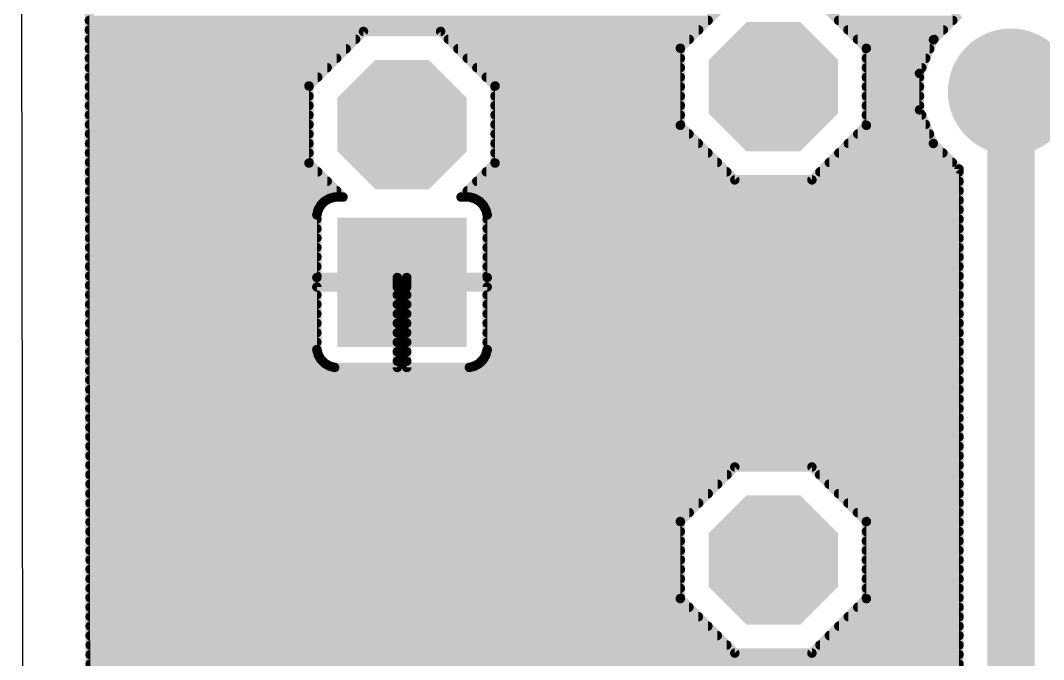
# Model space of a CAD drawing. Extents: x 1.5 to 61.1, y 27.7 to 80.1.
# Drawn here: x 1.48 to 17.95, y 56.16 to 66.45 of the extents above; entities that cross this region are included whole.
import ezdxf

# ---------------------------------------------------------------- set-up
doc = ezdxf.new("R2010")
doc.units = 0
for name, color, linetype in [('1', 12, 'CONTINUOUS'), ('17', 110, 'CONTINUOUS'), ('18', 110, 'CONTINUOUS'), ('20', 31, 'CONTINUOUS')]:
    doc.layers.add(name, color=color, linetype=linetype)

# ---------------------------------------------------------------- blocks, each defined once
blk = doc.blocks.new('OCTAGONP')
at = {"const_width": 0.5}
blk.add_lwpolyline([(-0.25, -0.1036), (-0.25, 0.1036), (-0.1036, 0.25), (0.1036, 0.25), (0.25, 0.1036), (0.25, -0.1036), (0.1036, -0.25), (-0.1036, -0.25), (-0.25, -0.1036), (-0.25, 0.1036)], dxfattribs=at)
blk = doc.blocks.new('SQUAREP')
blk.add_solid([(-0.5, -0.5), (0.5, -0.5), (-0.5, 0.5), (0.5, 0.5)])
blk = doc.blocks.new('ROUNDV')
at = {"const_width": 0.5}
blk.add_lwpolyline([(0, -0.25, 1), (0, 0.25, 1), (0, -0.25)], format="xyb", dxfattribs=at)

msp = doc.modelspace()

# ---------------------------------------------------------------- linework, layer by layer
at = {"layer": '1'}
for points, const_width in [([(2.6287, 32.4595), (2.5736, 75.3519)], 0.1524), ([(12.9408, 66.8381), (12.1008, 65.9981)], 0.1524), ([(15.098, 65.9981), (14.2202, 66.8759)], 0.1524), ([(16.5909, 66.5483), (16.1765, 66.1338)], 0.1524), ([(2.5851, 66.4464), (12.5492, 66.4464)], 0.1524), ([(14.6497, 66.4464), (16.4891, 66.4464)], 0.1524), ([(2.5853, 66.294), (12.3968, 66.294)], 0.1524), ([(6.9993, 66.2686), (6.1214, 65.3907)], 0.1524), ([(8.2407, 66.2686), (6.9993, 66.2686)], 0.1524), ([(9.1186, 65.3907), (8.2407, 66.2686)], 0.1524), ([(14.8021, 66.294), (16.3367, 66.294)], 0.1524), ([(2.5855, 66.1416), (6.8723, 66.1416)], 0.1524), ([(2.5857, 65.9892), (6.7199, 65.9892)], 0.1524), ([(8.3677, 66.1416), (12.2444, 66.1416)], 0.1524), ([(8.5201, 65.9892), (12.1008, 65.9892)], 0.1524), ([(12.1008, 65.9981), (12.1008, 64.7566)], 0.1524), ([(14.9545, 66.1416), (16.1843, 66.1416)], 0.1524), ([(15.098, 64.7566), (15.098, 65.9981)], 0.1524), ([(15.098, 65.9892), (16.1166, 65.9892)], 0.1524), ([(16.1765, 66.1338), (15.9522, 65.5924)], 0.1524), ([(2.5859, 65.8368), (6.5675, 65.8368)], 0.1524), ([(8.6725, 65.8368), (12.1008, 65.8368)], 0.1524), ([(15.098, 65.8368), (16.0535, 65.8368)], 0.1524), ([(2.5861, 65.6844), (6.4151, 65.6844)], 0.1524), ([(8.8249, 65.6844), (12.1008, 65.6844)], 0.1524), ([(15.098, 65.6844), (15.9903, 65.6844)], 0.1524), ([(2.5863, 65.532), (6.2627, 65.532)], 0.1524), ([(8.9773, 65.532), (12.1008, 65.532)], 0.1524), ([(15.098, 65.532), (15.9522, 65.532)], 0.1524), ([(15.9522, 65.5924), (15.9522, 65.0063)], 0.1524), ([(17.4722, 65.2526), (17.4254, 65.2993)], 0.762), ([(17.4722, 65.0197), (17.4722, 65.2526)], 0.762), ([(2.5864, 65.3796), (6.1214, 65.3796)], 0.1524), ([(6.1214, 65.3907), (6.1214, 64.1493)], 0.1524), ([(9.1186, 64.1493), (9.1186, 65.3907)], 0.1524), ([(9.1186, 65.3796), (12.1008, 65.3796)], 0.1524), ([(15.098, 65.3796), (15.9522, 65.3796)], 0.1524), ([(2.5866, 65.2272), (6.1214, 65.2272)], 0.1524), ([(9.1186, 65.2272), (12.1008, 65.2272)], 0.1524), ([(15.098, 65.2272), (15.9522, 65.2272)], 0.1524), ([(17.4277, 64.9752), (17.4722, 65.0197)], 0.762), ([(17.4277, 44.068), (17.4277, 64.9752)], 0.762), ([(2.5868, 65.0748), (6.1214, 65.0748)], 0.1524), ([(9.1186, 65.0748), (12.1008, 65.0748)], 0.1524), ([(15.098, 65.0748), (15.9522, 65.0748)], 0.1524), ([(15.9522, 65.0063), (16.1765, 64.4648)], 0.1524), ([(2.587, 64.9224), (6.1214, 64.9224)], 0.1524), ([(9.1186, 64.9224), (12.1008, 64.9224)], 0.1524), ([(15.098, 64.9224), (15.987, 64.9224)], 0.1524), ([(2.5872, 64.77), (6.1214, 64.77)], 0.1524), ([(9.1186, 64.77), (12.1008, 64.77)], 0.1524), ([(12.1008, 64.7566), (12.9787, 63.8787)], 0.1524), ([(14.2202, 63.8787), (15.098, 64.7566)], 0.1524), ([(15.098, 64.77), (16.0501, 64.77)], 0.1524), ([(2.5874, 64.6176), (6.1214, 64.6176)], 0.1524), ([(9.1186, 64.6176), (12.2398, 64.6176)], 0.1524), ([(14.959, 64.6176), (16.1132, 64.6176)], 0.1524), ([(2.5876, 64.4652), (6.1214, 64.4652)], 0.1524), ([(9.1186, 64.4652), (12.3922, 64.4652)], 0.1524), ([(14.8066, 64.4652), (16.1763, 64.4652)], 0.1524), ([(16.1765, 64.4648), (16.5895, 64.0518)], 0.1524), ([(2.5878, 64.3128), (6.1214, 64.3128)], 0.1524), ([(9.1186, 64.3128), (12.5446, 64.3128)], 0.1524), ([(14.6542, 64.3128), (16.3285, 64.3128)], 0.1524), ([(2.588, 64.1604), (6.1214, 64.1604)], 0.1524), ([(6.1214, 64.1493), (6.6691, 63.6016)], 0.1524), ([(8.5709, 63.6016), (9.1186, 64.1493)], 0.1524), ([(9.1186, 64.1604), (12.697, 64.1604)], 0.1524), ([(14.5018, 64.1604), (16.4809, 64.1604)], 0.1524), ([(16.5895, 64.0518), (16.5895, 49.5084)], 0.1524), ([(2.5882, 64.008), (6.2627, 64.008)], 0.1524), ([(2.5884, 63.8556), (6.4151, 63.8556)], 0.1524), ([(8.8249, 63.8556), (16.5895, 63.8556)], 0.1524), ([(8.9773, 64.008), (12.8494, 64.008)], 0.1524), ([(12.9787, 63.8787), (14.2202, 63.8787)], 0.1524), ([(14.3494, 64.008), (16.5895, 64.008)], 0.1524), ([(2.5886, 63.7032), (6.5675, 63.7032)], 0.1524), ([(8.6725, 63.7032), (16.5895, 63.7032)], 0.1524), ([(2.5888, 63.5508), (6.4021, 63.5508)], 0.1524), ([(6.3759, 63.5356), (6.3144, 63.4741)], 0.1524), ([(6.4511, 63.5791), (6.3759, 63.5356)], 0.1524), ([(6.5351, 63.6016), (6.4511, 63.5791)], 0.1524), ([(6.6691, 63.6016), (6.5351, 63.6016)], 0.1524), ([(8.7049, 63.6016), (8.5709, 63.6016)], 0.1524), ([(8.7889, 63.5791), (8.7049, 63.6016)], 0.1524), ([(8.8641, 63.5356), (8.7889, 63.5791)], 0.1524), ([(8.8379, 63.5508), (16.5895, 63.5508)], 0.1524), ([(8.9256, 63.4741), (8.8641, 63.5356)], 0.1524), ([(2.589, 63.3984), (6.2708, 63.3984)], 0.1524), ([(6.2709, 63.3989), (6.2484, 63.3149)], 0.1524), ([(6.3144, 63.4741), (6.2709, 63.3989)], 0.1524), ([(8.9691, 63.3989), (8.9256, 63.4741)], 0.1524), ([(8.9916, 63.3149), (8.9691, 63.3989)], 0.1524), ([(8.9692, 63.3984), (16.5895, 63.3984)], 0.1524), ([(2.5892, 63.246), (6.2484, 63.246)], 0.1524), ([(6.2484, 63.3149), (6.2484, 62.3062)], 0.1524), ([(8.9916, 62.3062), (8.9916, 63.3149)], 0.1524), ([(8.9916, 63.246), (16.5895, 63.246)], 0.1524), ([(2.5894, 63.0936), (6.2484, 63.0936)], 0.1524), ([(8.9916, 63.0936), (16.5895, 63.0936)], 0.1524), ([(2.5896, 62.9412), (6.2484, 62.9412)], 0.1524), ([(8.9916, 62.9412), (16.5895, 62.9412)], 0.1524), ([(2.5898, 62.7888), (6.2484, 62.7888)], 0.1524), ([(8.9916, 62.7888), (16.5895, 62.7888)], 0.1524), ([(2.59, 62.6364), (6.2484, 62.6364)], 0.1524), ([(8.9916, 62.6364), (16.5895, 62.6364)], 0.1524), ([(2.5902, 62.484), (6.2484, 62.484)], 0.1524), ([(8.9916, 62.484), (16.5895, 62.484)], 0.1524), ([(2.5904, 62.3316), (6.2484, 62.3316)], 0.1524), ([(6.2484, 62.3062), (7.5438, 62.3062)], 0.1524), ([(7.5438, 62.3062), (7.5438, 62.1538)], 0.1524), ([(7.6962, 62.1538), (7.6962, 62.3062)], 0.1524), ([(7.6962, 62.3062), (8.9916, 62.3062)], 0.1524), ([(8.9916, 62.3316), (16.5895, 62.3316)], 0.1524), ([(2.5906, 62.1792), (7.5438, 62.1792)], 0.1524), ([(7.5438, 62.1538), (6.2484, 62.1538)], 0.1524), ([(6.2484, 62.1538), (6.2484, 61.1451)], 0.1524), ([(7.5438, 60.8584), (7.5438, 62.1538)], 0.1524), ([(7.5438, 62.1538), (7.6962, 62.1538)], 0.1524), ([(7.6962, 62.1792), (16.5895, 62.1792)], 0.1524), ([(8.9916, 62.1538), (7.6962, 62.1538)], 0.1524), ([(7.6962, 62.1538), (7.6962, 60.8584)], 0.1524), ([(8.9916, 61.1451), (8.9916, 62.1538)], 0.1524), ([(2.5908, 62.0268), (6.2484, 62.0268)], 0.1524), ([(2.5909, 61.8744), (6.2484, 61.8744)], 0.1524), ([(7.5438, 62.0268), (7.6962, 62.0268)], 0.1524), ([(7.5438, 61.8744), (7.6962, 61.8744)], 0.1524), ([(8.9916, 62.0268), (16.5895, 62.0268)], 0.1524), ([(8.9916, 61.8744), (16.5895, 61.8744)], 0.1524), ([(2.5911, 61.722), (6.2484, 61.722)], 0.1524), ([(7.5438, 61.722), (7.6962, 61.722)], 0.1524), ([(8.9916, 61.722), (16.5895, 61.722)], 0.1524), ([(2.5913, 61.5696), (6.2484, 61.5696)], 0.1524), ([(7.5438, 61.5696), (7.6962, 61.5696)], 0.1524), ([(8.9916, 61.5696), (16.5895, 61.5696)], 0.1524), ([(2.5915, 61.4172), (6.2484, 61.4172)], 0.1524), ([(7.5438, 61.4172), (7.6962, 61.4172)], 0.1524), ([(8.9916, 61.4172), (16.5895, 61.4172)], 0.1524), ([(2.5917, 61.2648), (6.2484, 61.2648)], 0.1524), ([(7.5438, 61.2648), (7.6962, 61.2648)], 0.1524), ([(8.9916, 61.2648), (16.5895, 61.2648)], 0.1524), ([(2.5919, 61.1124), (6.2572, 61.1124)], 0.1524), ([(6.2484, 61.1451), (6.2709, 61.0611)], 0.1524), ([(6.2709, 61.0611), (6.3144, 60.9859)], 0.1524), ([(7.5438, 61.1124), (7.6962, 61.1124)], 0.1524), ([(8.9256, 60.9859), (8.9691, 61.0611)], 0.1524), ([(8.9691, 61.0611), (8.9916, 61.1451)], 0.1524), ([(8.9828, 61.1124), (16.5895, 61.1124)], 0.1524), ([(2.5921, 60.96), (6.3402, 60.96)], 0.1524), ([(6.3144, 60.9859), (6.3759, 60.9244)], 0.1524), ([(6.3759, 60.9244), (6.4511, 60.8809)], 0.1524), ([(6.4511, 60.8809), (6.5351, 60.8584)], 0.1524), ([(7.5438, 60.96), (7.6962, 60.96)], 0.1524), ([(8.7049, 60.8584), (8.7889, 60.8809)], 0.1524), ([(8.7889, 60.8809), (8.8641, 60.9244)], 0.1524), ([(8.8641, 60.9244), (8.9256, 60.9859)], 0.1524), ([(8.8998, 60.96), (16.5895, 60.96)], 0.1524), ([(2.5923, 60.8076), (16.5895, 60.8076)], 0.1524), ([(6.5351, 60.8584), (7.5438, 60.8584)], 0.1524), ([(7.6962, 60.8584), (8.7049, 60.8584)], 0.1524), ([(2.5925, 60.6552), (16.5895, 60.6552)], 0.1524), ([(2.5927, 60.5028), (16.5895, 60.5028)], 0.1524), ([(2.5929, 60.3504), (16.5895, 60.3504)], 0.1524), ([(2.5931, 60.198), (16.5895, 60.198)], 0.1524), ([(2.5933, 60.0456), (16.5895, 60.0456)], 0.1524), ([(2.5935, 59.8932), (16.5895, 59.8932)], 0.1524), ([(2.5937, 59.7408), (16.5895, 59.7408)], 0.1524), ([(2.5939, 59.5884), (16.5895, 59.5884)], 0.1524), ([(2.5941, 59.436), (16.5895, 59.436)], 0.1524), ([(2.5943, 59.2836), (16.5895, 59.2836)], 0.1524), ([(12.9787, 59.2559), (12.1008, 58.3781)], 0.1524), ([(14.2202, 59.2559), (12.9787, 59.2559)], 0.1524), ([(15.098, 58.3781), (14.2202, 59.2559)], 0.1524), ([(2.5945, 59.1312), (12.854, 59.1312)], 0.1524), ([(14.3449, 59.1312), (16.5895, 59.1312)], 0.1524), ([(2.5947, 58.9788), (12.7016, 58.9788)], 0.1524), ([(14.4973, 58.9788), (16.5895, 58.9788)], 0.1524), ([(2.5949, 58.8264), (12.5492, 58.8264)], 0.1524), ([(14.6497, 58.8264), (16.5895, 58.8264)], 0.1524), ([(2.5951, 58.674), (12.3968, 58.674)], 0.1524), ([(14.8021, 58.674), (16.5895, 58.674)], 0.1524), ([(2.5953, 58.5216), (12.2444, 58.5216)], 0.1524), ([(14.9545, 58.5216), (16.5895, 58.5216)], 0.1524), ([(2.5954, 58.3692), (12.1008, 58.3692)], 0.1524), ([(12.1008, 58.3781), (12.1008, 57.1366)], 0.1524), ([(15.098, 57.1366), (15.098, 58.3781)], 0.1524), ([(15.098, 58.3692), (16.5895, 58.3692)], 0.1524), ([(2.5956, 58.2168), (12.1008, 58.2168)], 0.1524), ([(15.098, 58.2168), (16.5895, 58.2168)], 0.1524), ([(2.5958, 58.0644), (12.1008, 58.0644)], 0.1524), ([(15.098, 58.0644), (16.5895, 58.0644)], 0.1524), ([(2.596, 57.912), (12.1008, 57.912)], 0.1524), ([(2.5962, 57.7596), (12.1008, 57.7596)], 0.1524), ([(15.098, 57.912), (16.5895, 57.912)], 0.1524), ([(15.098, 57.7596), (16.5895, 57.7596)], 0.1524), ([(2.5964, 57.6072), (12.1008, 57.6072)], 0.1524), ([(15.098, 57.6072), (16.5895, 57.6072)], 0.1524), ([(2.5966, 57.4548), (12.1008, 57.4548)], 0.1524), ([(15.098, 57.4548), (16.5895, 57.4548)], 0.1524), ([(2.5968, 57.3024), (12.1008, 57.3024)], 0.1524), ([(15.098, 57.3024), (16.5895, 57.3024)], 0.1524), ([(2.597, 57.15), (12.1008, 57.15)], 0.1524), ([(12.1008, 57.1366), (12.9787, 56.2587)], 0.1524), ([(14.2202, 56.2587), (15.098, 57.1366)], 0.1524), ([(15.098, 57.15), (16.5895, 57.15)], 0.1524), ([(2.5972, 56.9976), (12.2398, 56.9976)], 0.1524), ([(14.959, 56.9976), (16.5895, 56.9976)], 0.1524), ([(2.5974, 56.8452), (12.3922, 56.8452)], 0.1524), ([(14.8066, 56.8452), (16.5895, 56.8452)], 0.1524), ([(2.5976, 56.6928), (12.5446, 56.6928)], 0.1524), ([(14.6542, 56.6928), (16.5895, 56.6928)], 0.1524), ([(2.5978, 56.5404), (12.697, 56.5404)], 0.1524), ([(14.5018, 56.5404), (16.5895, 56.5404)], 0.1524), ([(2.598, 56.388), (12.8494, 56.388)], 0.1524), ([(14.3494, 56.388), (16.5895, 56.388)], 0.1524), ([(2.5982, 56.2356), (16.5895, 56.2356)], 0.1524), ([(12.9787, 56.2587), (14.2202, 56.2587)], 0.1524), ([(2.5984, 56.0832), (16.5895, 56.0832)], 0.1524)]:
    msp.add_lwpolyline(points, dxfattribs=dict(at, const_width=const_width))
for points, const_width in [([(2.5851, 66.4845, 1), (2.5851, 66.4083)], 0.0762), ([(12.5492, 66.4083, 1), (12.5492, 66.4845)], 0.0762), ([(14.6497, 66.4845, 1), (14.6497, 66.4083)], 0.0762), ([(16.4891, 66.4083, 1), (16.4891, 66.4845)], 0.0762), ([(2.5853, 66.3321, 1), (2.5853, 66.2559)], 0.0762), ([(6.9993, 66.3067, 1), (6.9993, 66.2305)], 0.0762), ([(7.0262, 66.2417, 1), (6.9723, 66.2955)], 0.0762), ([(8.2677, 66.2955, 1), (8.2138, 66.2417)], 0.0762), ([(8.2407, 66.2305, 1), (8.2407, 66.3067)], 0.0762), ([(12.3968, 66.2559, 1), (12.3968, 66.3321)], 0.0762), ([(14.8021, 66.3321, 1), (14.8021, 66.2559)], 0.0762), ([(16.3367, 66.2559, 1), (16.3367, 66.3321)], 0.0762), ([(2.5855, 66.1797, 1), (2.5855, 66.1035)], 0.0762), ([(2.5857, 66.0273, 1), (2.5857, 65.9511)], 0.0762), ([(6.7199, 65.9511, 1), (6.7199, 66.0273)], 0.0762), ([(6.8723, 66.1035, 1), (6.8723, 66.1797)], 0.0762), ([(8.3677, 66.1797, 1), (8.3677, 66.1035)], 0.0762), ([(8.5201, 66.0273, 1), (8.5201, 65.9511)], 0.0762), ([(12.1389, 65.9981, 1), (12.0627, 65.9981)], 0.0762), ([(12.1008, 65.9511, 1), (12.1008, 66.0273)], 0.0762), ([(12.2444, 66.1035, 1), (12.2444, 66.1797)], 0.0762), ([(14.9545, 66.1797, 1), (14.9545, 66.1035)], 0.0762), ([(15.1361, 65.9981, 1), (15.0599, 65.9981)], 0.0762), ([(15.098, 66.0273, 1), (15.098, 65.9511)], 0.0762), ([(16.1166, 65.9511, 1), (16.1166, 66.0273)], 0.0762), ([(16.1496, 66.1608, 1), (16.2034, 66.1069)], 0.0762), ([(16.2117, 66.1193, 1), (16.1413, 66.1484)], 0.0762), ([(16.1843, 66.1035, 1), (16.1843, 66.1797)], 0.0762), ([(2.5859, 65.8749, 1), (2.5859, 65.7987)], 0.0762), ([(6.5675, 65.7987, 1), (6.5675, 65.8749)], 0.0762), ([(8.6725, 65.8749, 1), (8.6725, 65.7987)], 0.0762), ([(12.0739, 66.025, 1), (12.1278, 65.9711)], 0.0762), ([(12.1008, 65.7987, 1), (12.1008, 65.8749)], 0.0762), ([(15.098, 65.8749, 1), (15.098, 65.7987)], 0.0762), ([(15.0711, 65.9711, 1), (15.125, 66.025)], 0.0762), ([(16.0535, 65.7987, 1), (16.0535, 65.8749)], 0.0762), ([(2.5861, 65.7225, 1), (2.5861, 65.6463)], 0.0762), ([(6.4151, 65.6463, 1), (6.4151, 65.7225)], 0.0762), ([(8.8249, 65.7225, 1), (8.8249, 65.6463)], 0.0762), ([(12.1008, 65.6463, 1), (12.1008, 65.7225)], 0.0762), ([(15.098, 65.7225, 1), (15.098, 65.6463)], 0.0762), ([(15.9903, 65.6463, 1), (15.9903, 65.7225)], 0.0762), ([(2.5863, 65.5701, 1), (2.5863, 65.4939)], 0.0762), ([(6.2627, 65.4939, 1), (6.2627, 65.5701)], 0.0762), ([(8.9773, 65.5701, 1), (8.9773, 65.4939)], 0.0762), ([(12.1008, 65.4939, 1), (12.1008, 65.5701)], 0.0762), ([(15.098, 65.5701, 1), (15.098, 65.4939)], 0.0762), ([(15.9903, 65.5924, 1), (15.9141, 65.5924)], 0.0762), ([(15.917, 65.607, 1), (15.9874, 65.5778)], 0.0762), ([(15.9522, 65.4939, 1), (15.9522, 65.5701)], 0.0762), ([(17.5601, 65.434, 1), (17.2907, 65.1646)], 0.381), ([(17.6627, 65.2526, 1), (17.2817, 65.2526)], 0.381), ([(17.3374, 65.1179, 1), (17.6069, 65.3873)], 0.381), ([(2.5864, 65.4177, 1), (2.5864, 65.3415)], 0.0762), ([(6.1595, 65.3907, 1), (6.0833, 65.3907)], 0.0762), ([(6.0945, 65.4177, 1), (6.1483, 65.3638)], 0.0762), ([(6.1214, 65.3415, 1), (6.1214, 65.4177)], 0.0762), ([(9.1567, 65.3907, 1), (9.0805, 65.3907)], 0.0762), ([(9.1186, 65.4177, 1), (9.1186, 65.3415)], 0.0762), ([(9.0917, 65.3638, 1), (9.1455, 65.4177)], 0.0762), ([(12.1008, 65.3415, 1), (12.1008, 65.4177)], 0.0762), ([(15.098, 65.4177, 1), (15.098, 65.3415)], 0.0762), ([(15.9522, 65.3415, 1), (15.9522, 65.4177)], 0.0762), ([(2.5866, 65.2653, 1), (2.5866, 65.1891)], 0.0762), ([(6.1214, 65.1891, 1), (6.1214, 65.2653)], 0.0762), ([(9.1186, 65.2653, 1), (9.1186, 65.1891)], 0.0762), ([(12.1008, 65.1891, 1), (12.1008, 65.2653)], 0.0762), ([(15.098, 65.2653, 1), (15.098, 65.1891)], 0.0762), ([(15.9522, 65.1891, 1), (15.9522, 65.2653)], 0.0762), ([(17.6182, 64.9752, 1), (17.2372, 64.9752)], 0.381), ([(17.293, 65.1099, 1), (17.5624, 64.8405)], 0.381), ([(17.6069, 64.885, 1), (17.3374, 65.1544)], 0.381), ([(2.5868, 65.1129, 1), (2.5868, 65.0367)], 0.0762), ([(6.1214, 65.0367, 1), (6.1214, 65.1129)], 0.0762), ([(9.1186, 65.1129, 1), (9.1186, 65.0367)], 0.0762), ([(12.1008, 65.0367, 1), (12.1008, 65.1129)], 0.0762), ([(15.098, 65.1129, 1), (15.098, 65.0367)], 0.0762), ([(15.9874, 65.0209, 1), (15.917, 64.9917)], 0.0762), ([(15.9522, 65.0367, 1), (15.9522, 65.1129)], 0.0762), ([(17.2817, 65.0197, 1), (17.6627, 65.0197)], 0.381), ([(2.587, 64.9605, 1), (2.587, 64.8843)], 0.0762), ([(6.1214, 64.8843, 1), (6.1214, 64.9605)], 0.0762), ([(9.1186, 64.9605, 1), (9.1186, 64.8843)], 0.0762), ([(12.1008, 64.8843, 1), (12.1008, 64.9605)], 0.0762), ([(15.098, 64.9605, 1), (15.098, 64.8843)], 0.0762), ([(15.9141, 65.0063, 1), (15.9903, 65.0063)], 0.0762), ([(15.987, 64.8843, 1), (15.987, 64.9605)], 0.0762), ([(2.5872, 64.8081, 1), (2.5872, 64.7319)], 0.0762), ([(6.1214, 64.7319, 1), (6.1214, 64.8081)], 0.0762), ([(9.1186, 64.8081, 1), (9.1186, 64.7319)], 0.0762), ([(12.1278, 64.7835, 1), (12.0739, 64.7296)], 0.0762), ([(12.0627, 64.7566, 1), (12.1389, 64.7566)], 0.0762), ([(12.1008, 64.7319, 1), (12.1008, 64.8081)], 0.0762), ([(15.098, 64.8081, 1), (15.098, 64.7319)], 0.0762), ([(15.0599, 64.7566, 1), (15.1361, 64.7566)], 0.0762), ([(15.125, 64.7296, 1), (15.0711, 64.7835)], 0.0762), ([(16.0501, 64.7319, 1), (16.0501, 64.8081)], 0.0762), ([(2.5874, 64.6557, 1), (2.5874, 64.5795)], 0.0762), ([(6.1214, 64.5795, 1), (6.1214, 64.6557)], 0.0762), ([(9.1186, 64.6557, 1), (9.1186, 64.5795)], 0.0762), ([(12.2398, 64.5795, 1), (12.2398, 64.6557)], 0.0762), ([(14.959, 64.6557, 1), (14.959, 64.5795)], 0.0762), ([(16.1132, 64.5795, 1), (16.1132, 64.6557)], 0.0762), ([(2.5876, 64.5033, 1), (2.5876, 64.4271)], 0.0762), ([(6.1214, 64.4271, 1), (6.1214, 64.5033)], 0.0762), ([(9.1186, 64.5033, 1), (9.1186, 64.4271)], 0.0762), ([(12.3922, 64.4271, 1), (12.3922, 64.5033)], 0.0762), ([(14.8066, 64.5033, 1), (14.8066, 64.4271)], 0.0762), ([(16.2034, 64.4918, 1), (16.1496, 64.4379)], 0.0762), ([(16.1413, 64.4503, 1), (16.2117, 64.4794)], 0.0762), ([(16.1763, 64.4271, 1), (16.1763, 64.5033)], 0.0762), ([(2.5878, 64.3509, 1), (2.5878, 64.2747)], 0.0762), ([(6.1214, 64.2747, 1), (6.1214, 64.3509)], 0.0762), ([(9.1186, 64.3509, 1), (9.1186, 64.2747)], 0.0762), ([(12.5446, 64.2747, 1), (12.5446, 64.3509)], 0.0762), ([(14.6542, 64.3509, 1), (14.6542, 64.2747)], 0.0762), ([(16.3285, 64.2747, 1), (16.3285, 64.3509)], 0.0762), ([(2.588, 64.1985, 1), (2.588, 64.1223)], 0.0762), ([(6.1483, 64.1762, 1), (6.0945, 64.1223)], 0.0762), ([(6.0833, 64.1493, 1), (6.1595, 64.1493)], 0.0762), ([(6.1214, 64.1223, 1), (6.1214, 64.1985)], 0.0762), ([(9.1186, 64.1985, 1), (9.1186, 64.1223)], 0.0762), ([(9.0805, 64.1493, 1), (9.1567, 64.1493)], 0.0762), ([(9.1455, 64.1223, 1), (9.0917, 64.1762)], 0.0762), ([(12.697, 64.1223, 1), (12.697, 64.1985)], 0.0762), ([(14.5018, 64.1985, 1), (14.5018, 64.1223)], 0.0762), ([(16.4809, 64.1223, 1), (16.4809, 64.1985)], 0.0762), ([(16.6276, 64.0518, 1), (16.5514, 64.0518)], 0.0762), ([(16.5626, 64.0249, 1), (16.6164, 64.0788)], 0.0762), ([(2.5882, 64.0461, 1), (2.5882, 63.9699)], 0.0762), ([(2.5884, 63.8937, 1), (2.5884, 63.8175)], 0.0762), ([(6.2627, 63.9699, 1), (6.2627, 64.0461)], 0.0762), ([(6.4151, 63.8175, 1), (6.4151, 63.8937)], 0.0762), ([(8.8249, 63.8937, 1), (8.8249, 63.8175)], 0.0762), ([(8.9773, 64.0461, 1), (8.9773, 63.9699)], 0.0762), ([(12.8494, 63.9699, 1), (12.8494, 64.0461)], 0.0762), ([(12.9787, 63.9168, 1), (12.9787, 63.8406)], 0.0762), ([(12.9517, 63.8518, 1), (13.0056, 63.9057)], 0.0762), ([(14.1932, 63.9057, 1), (14.2471, 63.8518)], 0.0762), ([(14.2202, 63.8406, 1), (14.2202, 63.9168)], 0.0762), ([(14.3494, 64.0461, 1), (14.3494, 63.9699)], 0.0762), ([(16.5895, 63.9699, 1), (16.5895, 64.0461)], 0.0762), ([(16.5895, 63.8175, 1), (16.5895, 63.8937)], 0.0762), ([(2.5886, 63.7413, 1), (2.5886, 63.6651)], 0.0762), ([(6.5675, 63.6651, 1), (6.5675, 63.7413)], 0.0762), ([(8.6725, 63.7413, 1), (8.6725, 63.6651)], 0.0762), ([(16.5895, 63.6651, 1), (16.5895, 63.7413)], 0.0762), ([(2.5888, 63.5889, 1), (2.5888, 63.5127)], 0.0762), ([(6.3568, 63.5686, 1), (6.3949, 63.5026)], 0.0762), ([(6.4028, 63.5087, 1), (6.3489, 63.5626)], 0.0762), ([(6.4021, 63.5127, 1), (6.4021, 63.5889)], 0.0762), ([(6.4413, 63.6159, 1), (6.461, 63.5423)], 0.0762), ([(6.4702, 63.5461, 1), (6.4321, 63.6121)], 0.0762), ([(6.5351, 63.6397, 1), (6.5351, 63.5635)], 0.0762), ([(6.545, 63.5648, 1), (6.5253, 63.6384)], 0.0762), ([(6.6421, 63.5747, 1), (6.696, 63.6285)], 0.0762), ([(6.6691, 63.5635, 1), (6.6691, 63.6397)], 0.0762), ([(8.5709, 63.6397, 1), (8.5709, 63.5635)], 0.0762), ([(8.544, 63.6285, 1), (8.5979, 63.5747)], 0.0762), ([(8.7147, 63.6384, 1), (8.695, 63.5648)], 0.0762), ([(8.7049, 63.5635, 1), (8.7049, 63.6397)], 0.0762), ([(8.8079, 63.6121, 1), (8.7698, 63.5461)], 0.0762), ([(8.779, 63.5423, 1), (8.7987, 63.6159)], 0.0762), ([(8.8379, 63.5889, 1), (8.8379, 63.5127)], 0.0762), ([(8.8911, 63.5626, 1), (8.8372, 63.5087)], 0.0762), ([(8.8451, 63.5026, 1), (8.8832, 63.5686)], 0.0762), ([(16.5895, 63.5127, 1), (16.5895, 63.5889)], 0.0762), ([(2.589, 63.4365, 1), (2.589, 63.3603)], 0.0762), ([(6.2379, 63.4179, 1), (6.3039, 63.3798)], 0.0762), ([(6.3077, 63.389, 1), (6.2341, 63.4087)], 0.0762), ([(6.2708, 63.3603, 1), (6.2708, 63.4365)], 0.0762), ([(6.2874, 63.5011, 1), (6.3413, 63.4472)], 0.0762), ([(6.3474, 63.4551, 1), (6.2814, 63.4932)], 0.0762), ([(8.9586, 63.4932, 1), (8.8926, 63.4551)], 0.0762), ([(8.8987, 63.4472, 1), (8.9526, 63.5011)], 0.0762), ([(9.0059, 63.4087, 1), (8.9323, 63.389)], 0.0762), ([(8.9692, 63.4365, 1), (8.9692, 63.3603)], 0.0762), ([(8.9361, 63.3798, 1), (9.0021, 63.4179)], 0.0762), ([(16.5895, 63.3603, 1), (16.5895, 63.4365)], 0.0762), ([(2.5892, 63.2841, 1), (2.5892, 63.2079)], 0.0762), ([(6.2865, 63.3149, 1), (6.2103, 63.3149)], 0.0762), ([(6.2116, 63.3247, 1), (6.2852, 63.305)], 0.0762), ([(6.2484, 63.2079, 1), (6.2484, 63.2841)], 0.0762), ([(9.0297, 63.3149, 1), (8.9535, 63.3149)], 0.0762), ([(8.9916, 63.2841, 1), (8.9916, 63.2079)], 0.0762), ([(8.9548, 63.305, 1), (9.0284, 63.3247)], 0.0762), ([(16.5895, 63.2079, 1), (16.5895, 63.2841)], 0.0762), ([(2.5894, 63.1317, 1), (2.5894, 63.0555)], 0.0762), ([(6.2484, 63.0555, 1), (6.2484, 63.1317)], 0.0762), ([(8.9916, 63.1317, 1), (8.9916, 63.0555)], 0.0762), ([(16.5895, 63.0555, 1), (16.5895, 63.1317)], 0.0762), ([(2.5896, 62.9793, 1), (2.5896, 62.9031)], 0.0762), ([(6.2484, 62.9031, 1), (6.2484, 62.9793)], 0.0762), ([(8.9916, 62.9793, 1), (8.9916, 62.9031)], 0.0762), ([(16.5895, 62.9031, 1), (16.5895, 62.9793)], 0.0762), ([(2.5898, 62.8269, 1), (2.5898, 62.7507)], 0.0762), ([(6.2484, 62.7507, 1), (6.2484, 62.8269)], 0.0762), ([(8.9916, 62.8269, 1), (8.9916, 62.7507)], 0.0762), ([(16.5895, 62.7507, 1), (16.5895, 62.8269)], 0.0762), ([(2.59, 62.6745, 1), (2.59, 62.5983)], 0.0762), ([(6.2484, 62.5983, 1), (6.2484, 62.6745)], 0.0762), ([(8.9916, 62.6745, 1), (8.9916, 62.5983)], 0.0762), ([(16.5895, 62.5983, 1), (16.5895, 62.6745)], 0.0762), ([(2.5902, 62.5221, 1), (2.5902, 62.4459)], 0.0762), ([(6.2484, 62.4459, 1), (6.2484, 62.5221)], 0.0762), ([(8.9916, 62.5221, 1), (8.9916, 62.4459)], 0.0762), ([(16.5895, 62.4459, 1), (16.5895, 62.5221)], 0.0762), ([(2.5904, 62.3697, 1), (2.5904, 62.2935)], 0.0762), ([(6.2484, 62.3443, 1), (6.2484, 62.2681)], 0.0762), ([(6.2103, 62.3062, 1), (6.2865, 62.3062)], 0.0762), ([(6.2484, 62.2935, 1), (6.2484, 62.3697)], 0.0762), ([(7.5819, 62.3062, 1), (7.5057, 62.3062)], 0.0762), ([(7.5438, 62.2681, 1), (7.5438, 62.3443)], 0.0762), ([(7.7343, 62.3062, 1), (7.6581, 62.3062)], 0.0762), ([(7.6962, 62.3443, 1), (7.6962, 62.2681)], 0.0762), ([(8.9916, 62.3697, 1), (8.9916, 62.2935)], 0.0762), ([(8.9535, 62.3062, 1), (9.0297, 62.3062)], 0.0762), ([(8.9916, 62.2681, 1), (8.9916, 62.3443)], 0.0762), ([(16.5895, 62.2935, 1), (16.5895, 62.3697)], 0.0762), ([(2.5906, 62.2173, 1), (2.5906, 62.1411)], 0.0762), ([(6.2484, 62.1919, 1), (6.2484, 62.1157)], 0.0762), ([(6.2865, 62.1538, 1), (6.2103, 62.1538)], 0.0762), ([(7.5819, 62.1538, 1), (7.5057, 62.1538)], 0.0762), ([(7.5438, 62.1919, 1), (7.5438, 62.1157)], 0.0762), ([(7.5057, 62.1538, 1), (7.5819, 62.1538)], 0.0762), ([(7.5438, 62.1411, 1), (7.5438, 62.2173)], 0.0762), ([(7.5438, 62.1157, 1), (7.5438, 62.1919)], 0.0762), ([(7.6962, 62.2173, 1), (7.6962, 62.1411)], 0.0762), ([(7.6962, 62.1919, 1), (7.6962, 62.1157)], 0.0762), ([(7.7343, 62.1538, 1), (7.6581, 62.1538)], 0.0762), ([(7.6581, 62.1538, 1), (7.7343, 62.1538)], 0.0762), ([(7.6962, 62.1157, 1), (7.6962, 62.1919)], 0.0762), ([(9.0297, 62.1538, 1), (8.9535, 62.1538)], 0.0762), ([(8.9916, 62.1157, 1), (8.9916, 62.1919)], 0.0762), ([(16.5895, 62.1411, 1), (16.5895, 62.2173)], 0.0762), ([(2.5908, 62.0649, 1), (2.5908, 61.9887)], 0.0762), ([(2.5909, 61.9125, 1), (2.5909, 61.8363)], 0.0762), ([(6.2484, 61.9887, 1), (6.2484, 62.0649)], 0.0762), ([(6.2484, 61.8363, 1), (6.2484, 61.9125)], 0.0762), ([(7.5438, 62.0649, 1), (7.5438, 61.9887)], 0.0762), ([(7.5438, 61.9125, 1), (7.5438, 61.8363)], 0.0762), ([(7.6962, 61.9887, 1), (7.6962, 62.0649)], 0.0762), ([(7.6962, 61.8363, 1), (7.6962, 61.9125)], 0.0762), ([(8.9916, 62.0649, 1), (8.9916, 61.9887)], 0.0762), ([(8.9916, 61.9125, 1), (8.9916, 61.8363)], 0.0762), ([(16.5895, 61.9887, 1), (16.5895, 62.0649)], 0.0762), ([(16.5895, 61.8363, 1), (16.5895, 61.9125)], 0.0762), ([(2.5911, 61.7601, 1), (2.5911, 61.6839)], 0.0762), ([(6.2484, 61.6839, 1), (6.2484, 61.7601)], 0.0762), ([(7.5438, 61.7601, 1), (7.5438, 61.6839)], 0.0762), ([(7.6962, 61.6839, 1), (7.6962, 61.7601)], 0.0762), ([(8.9916, 61.7601, 1), (8.9916, 61.6839)], 0.0762), ([(16.5895, 61.6839, 1), (16.5895, 61.7601)], 0.0762), ([(2.5913, 61.6077, 1), (2.5913, 61.5315)], 0.0762), ([(6.2484, 61.5315, 1), (6.2484, 61.6077)], 0.0762), ([(7.5438, 61.6077, 1), (7.5438, 61.5315)], 0.0762), ([(7.6962, 61.5315, 1), (7.6962, 61.6077)], 0.0762), ([(8.9916, 61.6077, 1), (8.9916, 61.5315)], 0.0762), ([(16.5895, 61.5315, 1), (16.5895, 61.6077)], 0.0762), ([(2.5915, 61.4553, 1), (2.5915, 61.3791)], 0.0762), ([(6.2484, 61.3791, 1), (6.2484, 61.4553)], 0.0762), ([(7.5438, 61.4553, 1), (7.5438, 61.3791)], 0.0762), ([(7.6962, 61.3791, 1), (7.6962, 61.4553)], 0.0762), ([(8.9916, 61.4553, 1), (8.9916, 61.3791)], 0.0762), ([(16.5895, 61.3791, 1), (16.5895, 61.4553)], 0.0762), ([(2.5917, 61.3029, 1), (2.5917, 61.2267)], 0.0762), ([(6.2484, 61.2267, 1), (6.2484, 61.3029)], 0.0762), ([(7.5438, 61.3029, 1), (7.5438, 61.2267)], 0.0762), ([(7.6962, 61.2267, 1), (7.6962, 61.3029)], 0.0762), ([(8.9916, 61.3029, 1), (8.9916, 61.2267)], 0.0762), ([(16.5895, 61.2267, 1), (16.5895, 61.3029)], 0.0762), ([(2.5919, 61.1505, 1), (2.5919, 61.0743)], 0.0762), ([(6.2852, 61.155, 1), (6.2116, 61.1353)], 0.0762), ([(6.2103, 61.1451, 1), (6.2865, 61.1451)], 0.0762), ([(6.3039, 61.0802, 1), (6.2379, 61.0421)], 0.0762), ([(6.2572, 61.0743, 1), (6.2572, 61.1505)], 0.0762), ([(7.5438, 61.1505, 1), (7.5438, 61.0743)], 0.0762), ([(7.6962, 61.0743, 1), (7.6962, 61.1505)], 0.0762), ([(9.0021, 61.0421, 1), (8.9361, 61.0802)], 0.0762), ([(8.9828, 61.1505, 1), (8.9828, 61.0743)], 0.0762), ([(8.9535, 61.1451, 1), (9.0297, 61.1451)], 0.0762), ([(9.0284, 61.1353, 1), (8.9548, 61.155)], 0.0762), ([(16.5895, 61.0743, 1), (16.5895, 61.1505)], 0.0762), ([(2.5921, 60.9981, 1), (2.5921, 60.9219)], 0.0762), ([(6.2341, 61.0513, 1), (6.3077, 61.071)], 0.0762), ([(6.3413, 61.0128, 1), (6.2874, 60.9589)], 0.0762), ([(6.2814, 60.9668, 1), (6.3474, 61.0049)], 0.0762), ([(6.3949, 60.9574, 1), (6.3568, 60.8914)], 0.0762), ([(6.3402, 60.9219, 1), (6.3402, 60.9981)], 0.0762), ([(6.3489, 60.8974, 1), (6.4028, 60.9513)], 0.0762), ([(6.461, 60.9177, 1), (6.4413, 60.8441)], 0.0762), ([(7.5438, 60.9981, 1), (7.5438, 60.9219)], 0.0762), ([(7.6962, 60.9219, 1), (7.6962, 60.9981)], 0.0762), ([(8.7987, 60.8441, 1), (8.779, 60.9177)], 0.0762), ([(8.8372, 60.9513, 1), (8.8911, 60.8974)], 0.0762), ([(8.8832, 60.8914, 1), (8.8451, 60.9574)], 0.0762), ([(8.8998, 60.9981, 1), (8.8998, 60.9219)], 0.0762), ([(8.8926, 61.0049, 1), (8.9586, 60.9668)], 0.0762), ([(8.9526, 60.9589, 1), (8.8987, 61.0128)], 0.0762), ([(8.9323, 61.071, 1), (9.0059, 61.0513)], 0.0762), ([(16.5895, 60.9219, 1), (16.5895, 60.9981)], 0.0762), ([(2.5923, 60.8457, 1), (2.5923, 60.7695)], 0.0762), ([(6.4321, 60.8479, 1), (6.4702, 60.9139)], 0.0762), ([(6.5351, 60.8965, 1), (6.5351, 60.8203)], 0.0762), ([(6.5253, 60.8216, 1), (6.545, 60.8952)], 0.0762), ([(7.5057, 60.8584, 1), (7.5819, 60.8584)], 0.0762), ([(7.5438, 60.8203, 1), (7.5438, 60.8965)], 0.0762), ([(7.6962, 60.8965, 1), (7.6962, 60.8203)], 0.0762), ([(7.6581, 60.8584, 1), (7.7343, 60.8584)], 0.0762), ([(8.695, 60.8952, 1), (8.7147, 60.8216)], 0.0762), ([(8.7049, 60.8203, 1), (8.7049, 60.8965)], 0.0762), ([(8.7698, 60.9139, 1), (8.8079, 60.8479)], 0.0762), ([(16.5895, 60.7695, 1), (16.5895, 60.8457)], 0.0762), ([(2.5925, 60.6933, 1), (2.5925, 60.6171)], 0.0762), ([(16.5895, 60.6171, 1), (16.5895, 60.6933)], 0.0762), ([(2.5927, 60.5409, 1), (2.5927, 60.4647)], 0.0762), ([(16.5895, 60.4647, 1), (16.5895, 60.5409)], 0.0762), ([(2.5929, 60.3885, 1), (2.5929, 60.3123)], 0.0762), ([(16.5895, 60.3123, 1), (16.5895, 60.3885)], 0.0762), ([(2.5931, 60.2361, 1), (2.5931, 60.1599)], 0.0762), ([(16.5895, 60.1599, 1), (16.5895, 60.2361)], 0.0762), ([(2.5933, 60.0837, 1), (2.5933, 60.0075)], 0.0762), ([(2.5935, 59.9313, 1), (2.5935, 59.8551)], 0.0762), ([(16.5895, 60.0075, 1), (16.5895, 60.0837)], 0.0762), ([(16.5895, 59.8551, 1), (16.5895, 59.9313)], 0.0762), ([(2.5937, 59.7789, 1), (2.5937, 59.7027)], 0.0762), ([(16.5895, 59.7027, 1), (16.5895, 59.7789)], 0.0762), ([(2.5939, 59.6265, 1), (2.5939, 59.5503)], 0.0762), ([(16.5895, 59.5503, 1), (16.5895, 59.6265)], 0.0762), ([(2.5941, 59.4741, 1), (2.5941, 59.3979)], 0.0762), ([(16.5895, 59.3979, 1), (16.5895, 59.4741)], 0.0762), ([(2.5943, 59.3217, 1), (2.5943, 59.2455)], 0.0762), ([(12.9787, 59.294, 1), (12.9787, 59.2178)], 0.0762), ([(13.0056, 59.229, 1), (12.9517, 59.2829)], 0.0762), ([(14.2471, 59.2829, 1), (14.1932, 59.229)], 0.0762), ([(14.2202, 59.2178, 1), (14.2202, 59.294)], 0.0762), ([(16.5895, 59.2455, 1), (16.5895, 59.3217)], 0.0762), ([(2.5945, 59.1693, 1), (2.5945, 59.0931)], 0.0762), ([(12.854, 59.0931, 1), (12.854, 59.1693)], 0.0762), ([(14.3449, 59.1693, 1), (14.3449, 59.0931)], 0.0762), ([(16.5895, 59.0931, 1), (16.5895, 59.1693)], 0.0762), ([(2.5947, 59.0169, 1), (2.5947, 58.9407)], 0.0762), ([(12.7016, 58.9407, 1), (12.7016, 59.0169)], 0.0762), ([(14.4973, 59.0169, 1), (14.4973, 58.9407)], 0.0762), ([(16.5895, 58.9407, 1), (16.5895, 59.0169)], 0.0762), ([(2.5949, 58.8645, 1), (2.5949, 58.7883)], 0.0762), ([(12.5492, 58.7883, 1), (12.5492, 58.8645)], 0.0762), ([(14.6497, 58.8645, 1), (14.6497, 58.7883)], 0.0762), ([(16.5895, 58.7883, 1), (16.5895, 58.8645)], 0.0762), ([(2.5951, 58.7121, 1), (2.5951, 58.6359)], 0.0762), ([(12.3968, 58.6359, 1), (12.3968, 58.7121)], 0.0762), ([(14.8021, 58.7121, 1), (14.8021, 58.6359)], 0.0762), ([(16.5895, 58.6359, 1), (16.5895, 58.7121)], 0.0762), ([(2.5953, 58.5597, 1), (2.5953, 58.4835)], 0.0762), ([(12.2444, 58.4835, 1), (12.2444, 58.5597)], 0.0762), ([(14.9545, 58.5597, 1), (14.9545, 58.4835)], 0.0762), ([(16.5895, 58.4835, 1), (16.5895, 58.5597)], 0.0762), ([(2.5954, 58.4073, 1), (2.5954, 58.3311)], 0.0762), ([(12.1389, 58.3781, 1), (12.0627, 58.3781)], 0.0762), ([(12.0739, 58.405, 1), (12.1278, 58.3511)], 0.0762), ([(12.1008, 58.3311, 1), (12.1008, 58.4073)], 0.0762), ([(15.1361, 58.3781, 1), (15.0599, 58.3781)], 0.0762), ([(15.098, 58.4073, 1), (15.098, 58.3311)], 0.0762), ([(15.0711, 58.3511, 1), (15.125, 58.405)], 0.0762), ([(16.5895, 58.3311, 1), (16.5895, 58.4073)], 0.0762), ([(2.5956, 58.2549, 1), (2.5956, 58.1787)], 0.0762), ([(12.1008, 58.1787, 1), (12.1008, 58.2549)], 0.0762), ([(15.098, 58.2549, 1), (15.098, 58.1787)], 0.0762), ([(16.5895, 58.1787, 1), (16.5895, 58.2549)], 0.0762), ([(2.5958, 58.1025, 1), (2.5958, 58.0263)], 0.0762), ([(12.1008, 58.0263, 1), (12.1008, 58.1025)], 0.0762), ([(15.098, 58.1025, 1), (15.098, 58.0263)], 0.0762), ([(16.5895, 58.0263, 1), (16.5895, 58.1025)], 0.0762), ([(2.596, 57.9501, 1), (2.596, 57.8739)], 0.0762), ([(2.5962, 57.7977, 1), (2.5962, 57.7215)], 0.0762), ([(12.1008, 57.8739, 1), (12.1008, 57.9501)], 0.0762), ([(12.1008, 57.7215, 1), (12.1008, 57.7977)], 0.0762), ([(15.098, 57.9501, 1), (15.098, 57.8739)], 0.0762), ([(15.098, 57.7977, 1), (15.098, 57.7215)], 0.0762), ([(16.5895, 57.8739, 1), (16.5895, 57.9501)], 0.0762), ([(16.5895, 57.7215, 1), (16.5895, 57.7977)], 0.0762), ([(2.5964, 57.6453, 1), (2.5964, 57.5691)], 0.0762), ([(12.1008, 57.5691, 1), (12.1008, 57.6453)], 0.0762), ([(15.098, 57.6453, 1), (15.098, 57.5691)], 0.0762), ([(16.5895, 57.5691, 1), (16.5895, 57.6453)], 0.0762), ([(2.5966, 57.4929, 1), (2.5966, 57.4167)], 0.0762), ([(12.1008, 57.4167, 1), (12.1008, 57.4929)], 0.0762), ([(15.098, 57.4929, 1), (15.098, 57.4167)], 0.0762), ([(16.5895, 57.4167, 1), (16.5895, 57.4929)], 0.0762), ([(2.5968, 57.3405, 1), (2.5968, 57.2643)], 0.0762), ([(12.1008, 57.2643, 1), (12.1008, 57.3405)], 0.0762), ([(15.098, 57.3405, 1), (15.098, 57.2643)], 0.0762), ([(16.5895, 57.2643, 1), (16.5895, 57.3405)], 0.0762), ([(2.597, 57.1881, 1), (2.597, 57.1119)], 0.0762), ([(12.1278, 57.1635, 1), (12.0739, 57.1096)], 0.0762), ([(12.0627, 57.1366, 1), (12.1389, 57.1366)], 0.0762), ([(12.1008, 57.1119, 1), (12.1008, 57.1881)], 0.0762), ([(15.098, 57.1881, 1), (15.098, 57.1119)], 0.0762), ([(15.0599, 57.1366, 1), (15.1361, 57.1366)], 0.0762), ([(15.125, 57.1096, 1), (15.0711, 57.1635)], 0.0762), ([(16.5895, 57.1119, 1), (16.5895, 57.1881)], 0.0762), ([(2.5972, 57.0357, 1), (2.5972, 56.9595)], 0.0762), ([(12.2398, 56.9595, 1), (12.2398, 57.0357)], 0.0762), ([(14.959, 57.0357, 1), (14.959, 56.9595)], 0.0762), ([(16.5895, 56.9595, 1), (16.5895, 57.0357)], 0.0762), ([(2.5974, 56.8833, 1), (2.5974, 56.8071)], 0.0762), ([(12.3922, 56.8071, 1), (12.3922, 56.8833)], 0.0762), ([(14.8066, 56.8833, 1), (14.8066, 56.8071)], 0.0762), ([(16.5895, 56.8071, 1), (16.5895, 56.8833)], 0.0762), ([(2.5976, 56.7309, 1), (2.5976, 56.6547)], 0.0762), ([(12.5446, 56.6547, 1), (12.5446, 56.7309)], 0.0762), ([(14.6542, 56.7309, 1), (14.6542, 56.6547)], 0.0762), ([(16.5895, 56.6547, 1), (16.5895, 56.7309)], 0.0762), ([(2.5978, 56.5785, 1), (2.5978, 56.5023)], 0.0762), ([(12.697, 56.5023, 1), (12.697, 56.5785)], 0.0762), ([(14.5018, 56.5785, 1), (14.5018, 56.5023)], 0.0762), ([(16.5895, 56.5023, 1), (16.5895, 56.5785)], 0.0762), ([(2.598, 56.4261, 1), (2.598, 56.3499)], 0.0762), ([(12.8494, 56.3499, 1), (12.8494, 56.4261)], 0.0762), ([(14.3494, 56.4261, 1), (14.3494, 56.3499)], 0.0762), ([(16.5895, 56.3499, 1), (16.5895, 56.4261)], 0.0762), ([(2.5982, 56.2737, 1), (2.5982, 56.1975)], 0.0762), ([(12.9787, 56.2968, 1), (12.9787, 56.2206)], 0.0762), ([(12.9517, 56.2318, 1), (13.0056, 56.2857)], 0.0762), ([(14.1932, 56.2857, 1), (14.2471, 56.2318)], 0.0762), ([(14.2202, 56.2206, 1), (14.2202, 56.2968)], 0.0762), ([(16.5895, 56.1975, 1), (16.5895, 56.2737)], 0.0762), ([(2.5984, 56.1213, 1), (2.5984, 56.0451)], 0.0762), ([(16.5895, 56.0451, 1), (16.5895, 56.1213)], 0.0762)]:
    msp.add_lwpolyline(points, format="xyb", dxfattribs=dict(at, const_width=const_width))
at = {"layer": '20'}
msp.add_line((1.4755, 80), (1.5425, 27.7498), dxfattribs=at)

# ---------------------------------------------------------------- block references
at = {"layer": '17', "xscale": 2.0828, "yscale": 2.0828}
for name, p, rotation in [('OCTAGONP', (13.5994, 65.3773), 90), ('OCTAGONP', (7.62, 64.77), 270), ('SQUAREP', (7.62, 62.23), 270), ('OCTAGONP', (13.5994, 57.7573), 90)]:
    msp.add_blockref(name, p, dxfattribs=dict(at, rotation=rotation))
at = {"layer": '18', "xscale": 2.032, "yscale": 2.032}
msp.add_blockref('ROUNDV', (17.4254, 65.2993), dxfattribs=at)
msp.add_blockref('ROUNDV', (17.4254, 65.2993), dxfattribs=at)

doc.saveas('drawing.dxf')
